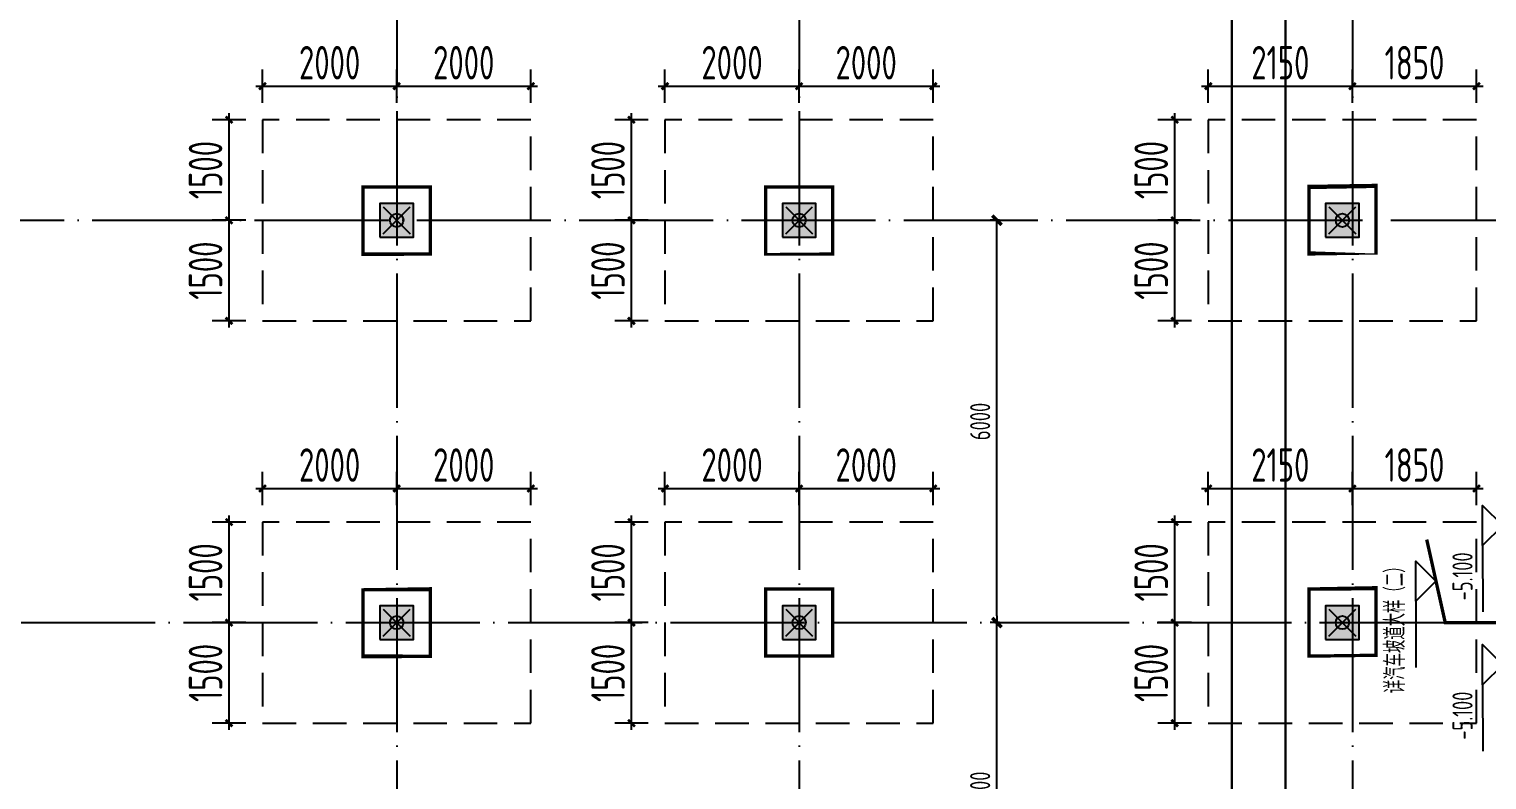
# Model space of a CAD drawing. Extents: x -57409 to 252654, y -8259 to 229119.
# Drawn here: x 129198 to 150931, y 184518 to 195714 of the extents above; entities that cross this region are included whole.
import ezdxf
from ezdxf.enums import TextEntityAlignment as Align

# ---------------------------------------------------------------- set-up
doc = ezdxf.new("R2010")
doc.units = 0
doc.header["$LTSCALE"] = 100
doc.header["$PDMODE"] = 35
doc.header["$PDSIZE"] = 200
doc.linetypes.add('DASHED', pattern=[0.75, 0.5, -0.25])
doc.linetypes.add('DOTE', pattern=[2.4200000000000004, 2, -0.2, 0.02, -0.2])
doc.layers.get('0').update_dxf_attribs({"linetype": 'CONTINUOUS'})
doc.layers.get('Defpoints').update_dxf_attribs({"linetype": 'CONTINUOUS'})
for name, color, linetype in [('codim', 7, 'CONTINUOUS'), ('COLU', 7, 'CONTINUOUS'), ('CT', 2, 'CONTINUOUS'), ('DIM', 3, 'CONTINUOUS'), ('dote', 253, 'DOTE'), ('g高差线', 210, 'CONTINUOUS'), ('h填实-柱墙', 254, 'CONTINUOUS'), ('z柱下板带', 140, 'CONTINUOUS')]:
    doc.layers.add(name, color=color, linetype=linetype)
doc.layers.add('重心计算', color=7, linetype='CONTINUOUS', plot=False)
doc.styles.add('Jgcad-DIM', font='tssdeng.shx', dxfattribs={"width": 0.7, "bigfont": 'tssdchn.shx'})
doc.styles.get("Standard").update_dxf_attribs({"font": 'tssdeng.shx', "width": 0.7, "bigfont": 'tssdchn.shx'})
doc.styles.add('TSSD_Dimension', font='tssdeng.shx', dxfattribs={"width": 0.7})
doc.dimstyles.new('TSSD_100_100$0', dxfattribs={"dimtxt": 300, "dimasz": 100, "dimexe": 100, "dimexo": 250, "dimgap": 100, "dimtad": 1, "dimdec": 0, "dimzin": 0, "dimdsep": 46, "dimtxsty": 'TSSD_Dimension', "dimblk": '_tsdbk', "dimblk1": '_tsdbk', "dimblk2": '_tsdbk', "dimsah": 1, "dimcen": 0, "dimdle": 100, "dimclrt": 7, "dimadec": 0, "dimazin": 0, "dimtfac": 1, "dimtdec": 0, "dimtix": 1, "dimtmove": 2, "dimatfit": 3, "dimldrblk": '_tsdbk', "dimfxl": 1, "dimtolj": 1, "dimtzin": 0, "dimarcsym": 0})

# ---------------------------------------------------------------- blocks, each defined once
blk = doc.blocks.new('_tsdbk')
blk.add_line((-1, 0), (0, 0))
at = {"const_width": 0.5}
blk.add_lwpolyline([(-0.7000000000000001, -0.7000000000000001), (0.7000000000000001, 0.7000000000000001)], dxfattribs=at)
blk = doc.blocks.new('*D425')
at = {"layer": 'Defpoints', "color": 0}
for p in [(143627.1348313265, 186862.7230420521), (143914.5069074472, 186862.7230420521), (143287.6075180144, 181862.723042052)]:
    blk.add_point(p, dxfattribs=at)
at = {"layer": 'DIM', "color": 0, "lineweight": -2}
for p, q in [((143664.5069074472, 186862.7230420521), (143527.1348313265, 186862.7230420521)), ((143627.1348313265, 181962.723042052), (143627.1348313265, 186762.7230420521)), ((143537.6075180144, 181862.723042052), (143727.1348313265, 181862.723042052))]:
    blk.add_line(p, q, dxfattribs=at)
at = {"layer": 'DIM', "color": 0, "lineweight": -2, "xscale": 100, "yscale": 100, "zscale": 100}
for p, rotation in [((143627.1348313265, 186862.7230420521), 90), ((143627.1348313265, 181862.723042052), 270)]:
    blk.add_blockref('_tsdbk', p, dxfattribs=dict(at, rotation=rotation))
at = {"layer": 'DIM', "color": 7, "insert": (143377.1348313265, 184362.7230420521), "char_height": 300, "attachment_point": 5, "rotation": 90, "style": 'TSSD_Dimension'}
blk.add_mtext('\\A1;5000', dxfattribs=at)
blk = doc.blocks.new('*D426')
at = {"layer": 'Defpoints', "color": 0}
for p in [(143627.1348313265, 192862.7230420479), (143914.5069074491, 192862.7230420479), (143914.5069074472, 186862.7230420521)]:
    blk.add_point(p, dxfattribs=at)
at = {"layer": 'DIM', "color": 0, "lineweight": -2}
for p, q in [((143664.5069074491, 192862.7230420479), (143527.1348313265, 192862.7230420479)), ((143627.1348313265, 186962.7230420521), (143627.1348313265, 192762.7230420479)), ((143664.5069074472, 186862.7230420521), (143527.1348313265, 186862.7230420521))]:
    blk.add_line(p, q, dxfattribs=at)
at = {"layer": 'DIM', "color": 0, "lineweight": -2, "xscale": 100, "yscale": 100, "zscale": 100}
for p, rotation in [((143627.1348313265, 192862.7230420479), 90), ((143627.1348313265, 186862.7230420521), 270)]:
    blk.add_blockref('_tsdbk', p, dxfattribs=dict(at, rotation=rotation))
at = {"layer": 'DIM', "color": 7, "insert": (143377.1348313265, 189862.72304205), "char_height": 300, "attachment_point": 5, "rotation": 90, "style": 'TSSD_Dimension'}
blk.add_mtext('\\A1;6000', dxfattribs=at)
blk = doc.blocks.new('_ArchTick')
at = {"color": 0, "linetype": 'ByBlock', "const_width": 0.4}
blk.add_lwpolyline([(-0.5, -0.5), (0.5, 0.5)], dxfattribs=at)
blk = doc.blocks.new('*D527')
at = {"layer": 'codim', "color": 0, "lineweight": -2}
blk.add_line((146277.6411610183, 185262.7230420509), (146277.6411610183, 186962.7230420507), dxfattribs=at)
at = {"layer": 'codim', "color": 7, "lineweight": -2}
for p, q in [((146527.6411610183, 186862.7230420507), (146027.6411610183, 186862.7230420507)), ((146527.6411610183, 185362.7230420509), (146027.6411610183, 185362.7230420509))]:
    blk.add_line(p, q, dxfattribs=at)
at = {"layer": 'Defpoints', "color": 0}
for p in [(146277.6411610183, 186862.7230420507), (146777.6411610183, 186862.7230420507), (146777.6411610183, 185362.7230420509)]:
    blk.add_point(p, dxfattribs=at)
at = {"layer": 'codim', "color": 0, "lineweight": -2, "xscale": 100, "yscale": 100, "zscale": 100}
for p, rotation in [((146277.6411610183, 186862.7230420507), 90), ((146277.6411610183, 185362.7230420509), 270)]:
    blk.add_blockref('_ArchTick', p, dxfattribs=dict(at, rotation=rotation))
at = {"layer": 'codim', "color": 1, "insert": (145927.6411610183, 186112.7230420508), "char_height": 500, "attachment_point": 5, "rotation": 90, "style": 'Jgcad-DIM'}
blk.add_mtext('\\A1;1500', dxfattribs=at)
blk = doc.blocks.new('*D528')
at = {"layer": 'codim', "color": 0, "lineweight": -2}
blk.add_line((146277.6411610183, 186762.7230420507), (146277.6411610183, 188462.723042051), dxfattribs=at)
at = {"layer": 'codim', "color": 7, "lineweight": -2}
for p, q in [((146527.6411610183, 188362.723042051), (146027.6411610183, 188362.723042051)), ((146527.6411610183, 186862.7230420507), (146027.6411610183, 186862.7230420507))]:
    blk.add_line(p, q, dxfattribs=at)
at = {"layer": 'Defpoints', "color": 0}
for p in [(146277.6411610183, 188362.723042051), (146777.6411610183, 188362.723042051), (146777.6411610183, 186862.7230420507)]:
    blk.add_point(p, dxfattribs=at)
at = {"layer": 'codim', "color": 0, "lineweight": -2, "xscale": 100, "yscale": 100, "zscale": 100}
for p, rotation in [((146277.6411610183, 188362.723042051), 90), ((146277.6411610183, 186862.7230420507), 270)]:
    blk.add_blockref('_ArchTick', p, dxfattribs=dict(at, rotation=rotation))
at = {"layer": 'codim', "color": 1, "insert": (145927.6411610183, 187612.7230420509), "char_height": 500, "attachment_point": 5, "rotation": 90, "style": 'Jgcad-DIM'}
blk.add_mtext('\\A1;1500', dxfattribs=at)
blk = doc.blocks.new('*D529')
at = {"layer": 'codim', "color": 7, "lineweight": -2}
for p, q in [((146777.6411610183, 188612.723042051), (146777.6411610183, 189112.723042051)), ((148927.6411610183, 188612.723042051), (148927.6411610183, 189112.723042051))]:
    blk.add_line(p, q, dxfattribs=at)
at = {"layer": 'codim', "color": 0, "lineweight": -2}
blk.add_line((146677.6411610183, 188862.723042051), (149027.6411610183, 188862.723042051), dxfattribs=at)
at = {"layer": 'Defpoints', "color": 0}
for p in [(148927.6411610183, 188862.723042051), (146777.6411610183, 188362.723042051), (148927.6411610183, 188362.723042051)]:
    blk.add_point(p, dxfattribs=at)
at = {"layer": 'codim', "color": 0, "lineweight": -2, "xscale": 100, "yscale": 100, "zscale": 100, "rotation": 180}
blk.add_blockref('_ArchTick', (146777.6411610183, 188862.723042051), dxfattribs=at)
at = {"layer": 'codim', "color": 0, "lineweight": -2, "xscale": 100, "yscale": 100, "zscale": 100}
blk.add_blockref('_ArchTick', (148927.6411610183, 188862.723042051), dxfattribs=at)
at = {"layer": 'codim', "color": 1, "insert": (147852.6411610183, 189212.723042051), "char_height": 500, "attachment_point": 5, "style": 'Jgcad-DIM'}
blk.add_mtext('\\A1;2150', dxfattribs=at)
blk = doc.blocks.new('*D530')
at = {"layer": 'codim', "color": 7, "lineweight": -2}
for p, q in [((148927.6411610183, 188612.723042051), (148927.6411610183, 189112.723042051)), ((150777.6411610183, 188612.7230420509), (150777.6411610183, 189112.723042051))]:
    blk.add_line(p, q, dxfattribs=at)
at = {"layer": 'codim', "color": 0, "lineweight": -2}
blk.add_line((148827.6411610183, 188862.723042051), (150877.6411610183, 188862.723042051), dxfattribs=at)
at = {"layer": 'Defpoints', "color": 0}
for p in [(150777.6411610183, 188862.723042051), (148927.6411610183, 188362.723042051), (150777.6411610183, 188362.7230420509)]:
    blk.add_point(p, dxfattribs=at)
at = {"layer": 'codim', "color": 0, "lineweight": -2, "xscale": 100, "yscale": 100, "zscale": 100, "rotation": 180}
blk.add_blockref('_ArchTick', (148927.6411610183, 188862.723042051), dxfattribs=at)
at = {"layer": 'codim', "color": 0, "lineweight": -2, "xscale": 100, "yscale": 100, "zscale": 100}
blk.add_blockref('_ArchTick', (150777.6411610183, 188862.723042051), dxfattribs=at)
at = {"layer": 'codim', "color": 1, "insert": (149852.6411610183, 189212.723042051), "char_height": 500, "attachment_point": 5, "style": 'Jgcad-DIM'}
blk.add_mtext('\\A1;1850', dxfattribs=at)
blk = doc.blocks.new('*D531')
at = {"layer": 'codim', "color": 0, "lineweight": -2}
blk.add_line((138177.6411610198, 185262.7230420531), (138177.6411610198, 186962.7230420529), dxfattribs=at)
at = {"layer": 'codim', "color": 7, "lineweight": -2}
for p, q in [((138427.6411610198, 186862.7230420529), (137927.6411610198, 186862.7230420529)), ((138427.6411610198, 185362.7230420531), (137927.6411610198, 185362.7230420531))]:
    blk.add_line(p, q, dxfattribs=at)
at = {"layer": 'Defpoints', "color": 0}
for p in [(138177.6411610198, 186862.7230420529), (138677.6411610198, 186862.7230420529), (138677.6411610198, 185362.7230420531)]:
    blk.add_point(p, dxfattribs=at)
at = {"layer": 'codim', "color": 0, "lineweight": -2, "xscale": 100, "yscale": 100, "zscale": 100}
for p, rotation in [((138177.6411610198, 186862.7230420529), 90), ((138177.6411610198, 185362.7230420531), 270)]:
    blk.add_blockref('_ArchTick', p, dxfattribs=dict(at, rotation=rotation))
at = {"layer": 'codim', "color": 1, "insert": (137827.6411610198, 186112.723042053), "char_height": 500, "attachment_point": 5, "rotation": 90, "style": 'Jgcad-DIM'}
blk.add_mtext('\\A1;1500', dxfattribs=at)
blk = doc.blocks.new('*D532')
at = {"layer": 'codim', "color": 0, "lineweight": -2}
blk.add_line((138177.6411610198, 186762.7230420529), (138177.6411610198, 188462.7230420531), dxfattribs=at)
at = {"layer": 'codim', "color": 7, "lineweight": -2}
for p, q in [((138427.6411610198, 188362.7230420531), (137927.6411610198, 188362.7230420531)), ((138427.6411610198, 186862.7230420529), (137927.6411610198, 186862.7230420529))]:
    blk.add_line(p, q, dxfattribs=at)
at = {"layer": 'Defpoints', "color": 0}
for p in [(138177.6411610198, 188362.7230420531), (138677.6411610198, 188362.7230420531), (138677.6411610198, 186862.7230420529)]:
    blk.add_point(p, dxfattribs=at)
at = {"layer": 'codim', "color": 0, "lineweight": -2, "xscale": 100, "yscale": 100, "zscale": 100}
for p, rotation in [((138177.6411610198, 188362.7230420531), 90), ((138177.6411610198, 186862.7230420529), 270)]:
    blk.add_blockref('_ArchTick', p, dxfattribs=dict(at, rotation=rotation))
at = {"layer": 'codim', "color": 1, "insert": (137827.6411610198, 187612.7230420531), "char_height": 500, "attachment_point": 5, "rotation": 90, "style": 'Jgcad-DIM'}
blk.add_mtext('\\A1;1500', dxfattribs=at)
blk = doc.blocks.new('*D533')
at = {"layer": 'codim', "color": 7, "lineweight": -2}
for p, q in [((138677.6411610198, 188612.7230420531), (138677.6411610198, 189112.7230420531)), ((140677.6411610197, 188612.7230420531), (140677.6411610197, 189112.7230420531))]:
    blk.add_line(p, q, dxfattribs=at)
at = {"layer": 'codim', "color": 0, "lineweight": -2}
blk.add_line((138577.6411610198, 188862.7230420531), (140777.6411610197, 188862.7230420531), dxfattribs=at)
at = {"layer": 'Defpoints', "color": 0}
for p in [(140677.6411610197, 188862.7230420531), (138677.6411610198, 188362.7230420531), (140677.6411610197, 188362.7230420531)]:
    blk.add_point(p, dxfattribs=at)
at = {"layer": 'codim', "color": 0, "lineweight": -2, "xscale": 100, "yscale": 100, "zscale": 100, "rotation": 180}
blk.add_blockref('_ArchTick', (138677.6411610198, 188862.7230420531), dxfattribs=at)
at = {"layer": 'codim', "color": 0, "lineweight": -2, "xscale": 100, "yscale": 100, "zscale": 100}
blk.add_blockref('_ArchTick', (140677.6411610197, 188862.7230420531), dxfattribs=at)
at = {"layer": 'codim', "color": 1, "insert": (139677.6411610197, 189212.7230420531), "char_height": 500, "attachment_point": 5, "style": 'Jgcad-DIM'}
blk.add_mtext('\\A1;2000', dxfattribs=at)
blk = doc.blocks.new('*D534')
at = {"layer": 'codim', "color": 7, "lineweight": -2}
for p, q in [((140677.6411610197, 188612.7230420531), (140677.6411610197, 189112.7230420531)), ((142677.6411610198, 188612.7230420532), (142677.6411610198, 189112.7230420531))]:
    blk.add_line(p, q, dxfattribs=at)
at = {"layer": 'codim', "color": 0, "lineweight": -2}
blk.add_line((140577.6411610197, 188862.7230420531), (142777.6411610198, 188862.7230420531), dxfattribs=at)
at = {"layer": 'Defpoints', "color": 0}
for p in [(142677.6411610198, 188862.7230420531), (140677.6411610197, 188362.7230420531), (142677.6411610198, 188362.7230420532)]:
    blk.add_point(p, dxfattribs=at)
at = {"layer": 'codim', "color": 0, "lineweight": -2, "xscale": 100, "yscale": 100, "zscale": 100, "rotation": 180}
blk.add_blockref('_ArchTick', (140677.6411610197, 188862.7230420531), dxfattribs=at)
at = {"layer": 'codim', "color": 0, "lineweight": -2, "xscale": 100, "yscale": 100, "zscale": 100}
blk.add_blockref('_ArchTick', (142677.6411610198, 188862.7230420531), dxfattribs=at)
at = {"layer": 'codim', "color": 1, "insert": (141677.6411610197, 189212.7230420531), "char_height": 500, "attachment_point": 5, "style": 'Jgcad-DIM'}
blk.add_mtext('\\A1;2000', dxfattribs=at)
blk = doc.blocks.new('*D566')
at = {"layer": 'codim', "color": 0, "lineweight": -2}
blk.add_line((132177.6411610173, 185262.7230420547), (132177.6411610173, 186962.7230420545), dxfattribs=at)
at = {"layer": 'codim', "color": 7, "lineweight": -2}
for p, q in [((132427.6411610173, 186862.7230420545), (131927.6411610173, 186862.7230420545)), ((132427.6411610173, 185362.7230420547), (131927.6411610173, 185362.7230420547))]:
    blk.add_line(p, q, dxfattribs=at)
at = {"layer": 'Defpoints', "color": 0}
for p in [(132177.6411610173, 186862.7230420545), (132677.6411610173, 186862.7230420545), (132677.6411610173, 185362.7230420547)]:
    blk.add_point(p, dxfattribs=at)
at = {"layer": 'codim', "color": 0, "lineweight": -2, "xscale": 100, "yscale": 100, "zscale": 100}
for p, rotation in [((132177.6411610173, 186862.7230420545), 90), ((132177.6411610173, 185362.7230420547), 270)]:
    blk.add_blockref('_ArchTick', p, dxfattribs=dict(at, rotation=rotation))
at = {"layer": 'codim', "color": 1, "insert": (131827.6411610173, 186112.7230420546), "char_height": 500, "attachment_point": 5, "rotation": 90, "style": 'Jgcad-DIM'}
blk.add_mtext('\\A1;1500', dxfattribs=at)
blk = doc.blocks.new('*D567')
at = {"layer": 'codim', "color": 0, "lineweight": -2}
blk.add_line((132177.6411610173, 186762.7230420545), (132177.6411610173, 188462.7230420546), dxfattribs=at)
at = {"layer": 'codim', "color": 7, "lineweight": -2}
for p, q in [((132427.6411610172, 188362.7230420546), (131927.6411610173, 188362.7230420546)), ((132427.6411610173, 186862.7230420545), (131927.6411610173, 186862.7230420545))]:
    blk.add_line(p, q, dxfattribs=at)
at = {"layer": 'Defpoints', "color": 0}
for p in [(132177.6411610173, 188362.7230420546), (132677.6411610172, 188362.7230420546), (132677.6411610173, 186862.7230420545)]:
    blk.add_point(p, dxfattribs=at)
at = {"layer": 'codim', "color": 0, "lineweight": -2, "xscale": 100, "yscale": 100, "zscale": 100}
for p, rotation in [((132177.6411610173, 188362.7230420546), 90), ((132177.6411610173, 186862.7230420545), 270)]:
    blk.add_blockref('_ArchTick', p, dxfattribs=dict(at, rotation=rotation))
at = {"layer": 'codim', "color": 1, "insert": (131827.6411610173, 187612.7230420546), "char_height": 500, "attachment_point": 5, "rotation": 90, "style": 'Jgcad-DIM'}
blk.add_mtext('\\A1;1500', dxfattribs=at)
blk = doc.blocks.new('*D568')
at = {"layer": 'codim', "color": 7, "lineweight": -2}
for p, q in [((132677.6411610172, 188612.7230420546), (132677.6411610172, 189112.7230420546)), ((134677.6411610173, 188612.7230420546), (134677.6411610173, 189112.7230420546))]:
    blk.add_line(p, q, dxfattribs=at)
at = {"layer": 'codim', "color": 0, "lineweight": -2}
blk.add_line((132577.6411610172, 188862.7230420546), (134777.6411610173, 188862.7230420546), dxfattribs=at)
at = {"layer": 'Defpoints', "color": 0}
for p in [(134677.6411610173, 188862.7230420546), (132677.6411610172, 188362.7230420546), (134677.6411610173, 188362.7230420546)]:
    blk.add_point(p, dxfattribs=at)
at = {"layer": 'codim', "color": 0, "lineweight": -2, "xscale": 100, "yscale": 100, "zscale": 100, "rotation": 180}
blk.add_blockref('_ArchTick', (132677.6411610172, 188862.7230420546), dxfattribs=at)
at = {"layer": 'codim', "color": 0, "lineweight": -2, "xscale": 100, "yscale": 100, "zscale": 100}
blk.add_blockref('_ArchTick', (134677.6411610173, 188862.7230420546), dxfattribs=at)
at = {"layer": 'codim', "color": 1, "insert": (133677.6411610173, 189212.7230420546), "char_height": 500, "attachment_point": 5, "style": 'Jgcad-DIM'}
blk.add_mtext('\\A1;2000', dxfattribs=at)
blk = doc.blocks.new('*D569')
at = {"layer": 'codim', "color": 7, "lineweight": -2}
for p, q in [((134677.6411610173, 188612.7230420546), (134677.6411610173, 189112.7230420546)), ((136677.6411610172, 188612.7230420545), (136677.6411610172, 189112.7230420546))]:
    blk.add_line(p, q, dxfattribs=at)
at = {"layer": 'codim', "color": 0, "lineweight": -2}
blk.add_line((134577.6411610173, 188862.7230420546), (136777.6411610172, 188862.7230420546), dxfattribs=at)
at = {"layer": 'Defpoints', "color": 0}
for p in [(136677.6411610172, 188862.7230420546), (134677.6411610173, 188362.7230420546), (136677.6411610172, 188362.7230420545)]:
    blk.add_point(p, dxfattribs=at)
at = {"layer": 'codim', "color": 0, "lineweight": -2, "xscale": 100, "yscale": 100, "zscale": 100, "rotation": 180}
blk.add_blockref('_ArchTick', (134677.6411610173, 188862.7230420546), dxfattribs=at)
at = {"layer": 'codim', "color": 0, "lineweight": -2, "xscale": 100, "yscale": 100, "zscale": 100}
blk.add_blockref('_ArchTick', (136677.6411610172, 188862.7230420546), dxfattribs=at)
at = {"layer": 'codim', "color": 1, "insert": (135677.6411610173, 189212.7230420546), "char_height": 500, "attachment_point": 5, "style": 'Jgcad-DIM'}
blk.add_mtext('\\A1;2000', dxfattribs=at)
blk = doc.blocks.new('*D623')
at = {"layer": 'codim', "color": 7, "lineweight": -2}
for p, q in [((146527.6411610184, 192862.7230420463), (146027.6411610185, 192862.7230420463)), ((146527.6411610185, 191362.7230420465), (146027.6411610185, 191362.7230420465))]:
    blk.add_line(p, q, dxfattribs=at)
at = {"layer": 'codim', "color": 0, "lineweight": -2}
blk.add_line((146277.6411610185, 191262.7230420465), (146277.6411610185, 192962.7230420463), dxfattribs=at)
at = {"layer": 'Defpoints', "color": 0}
for p in [(146277.6411610185, 192862.7230420463), (146777.6411610184, 192862.7230420463), (146777.6411610185, 191362.7230420465)]:
    blk.add_point(p, dxfattribs=at)
at = {"layer": 'codim', "color": 0, "lineweight": -2, "xscale": 100, "yscale": 100, "zscale": 100}
for p, rotation in [((146277.6411610185, 192862.7230420463), 90), ((146277.6411610185, 191362.7230420465), 270)]:
    blk.add_blockref('_ArchTick', p, dxfattribs=dict(at, rotation=rotation))
at = {"layer": 'codim', "color": 1, "insert": (145927.6411610184, 192112.7230420464), "char_height": 500, "attachment_point": 5, "rotation": 90, "style": 'Jgcad-DIM'}
blk.add_mtext('\\A1;1500', dxfattribs=at)
blk = doc.blocks.new('*D624')
at = {"layer": 'codim', "color": 7, "lineweight": -2}
for p, q in [((146527.6411610184, 194362.7230420464), (146027.6411610185, 194362.7230420464)), ((146527.6411610184, 192862.7230420463), (146027.6411610185, 192862.7230420463))]:
    blk.add_line(p, q, dxfattribs=at)
at = {"layer": 'codim', "color": 0, "lineweight": -2}
blk.add_line((146277.6411610185, 192762.7230420463), (146277.6411610185, 194462.7230420464), dxfattribs=at)
at = {"layer": 'Defpoints', "color": 0}
for p in [(146277.6411610185, 194362.7230420464), (146777.6411610184, 194362.7230420464), (146777.6411610184, 192862.7230420463)]:
    blk.add_point(p, dxfattribs=at)
at = {"layer": 'codim', "color": 0, "lineweight": -2, "xscale": 100, "yscale": 100, "zscale": 100}
for p, rotation in [((146277.6411610185, 194362.7230420464), 90), ((146277.6411610185, 192862.7230420463), 270)]:
    blk.add_blockref('_ArchTick', p, dxfattribs=dict(at, rotation=rotation))
at = {"layer": 'codim', "color": 1, "insert": (145927.6411610184, 193612.7230420464), "char_height": 500, "attachment_point": 5, "rotation": 90, "style": 'Jgcad-DIM'}
blk.add_mtext('\\A1;1500', dxfattribs=at)
blk = doc.blocks.new('*D625')
at = {"layer": 'codim', "color": 7, "lineweight": -2}
for p, q in [((146777.6411610184, 194612.7230420464), (146777.6411610184, 195112.7230420464)), ((148927.6411610183, 194612.7230420464), (148927.6411610183, 195112.7230420464))]:
    blk.add_line(p, q, dxfattribs=at)
at = {"layer": 'codim', "color": 0, "lineweight": -2}
blk.add_line((146677.6411610184, 194862.7230420464), (149027.6411610183, 194862.7230420464), dxfattribs=at)
at = {"layer": 'Defpoints', "color": 0}
for p in [(148927.6411610183, 194862.7230420464), (146777.6411610184, 194362.7230420464), (148927.6411610183, 194362.7230420464)]:
    blk.add_point(p, dxfattribs=at)
at = {"layer": 'codim', "color": 0, "lineweight": -2, "xscale": 100, "yscale": 100, "zscale": 100, "rotation": 180}
blk.add_blockref('_ArchTick', (146777.6411610184, 194862.7230420464), dxfattribs=at)
at = {"layer": 'codim', "color": 0, "lineweight": -2, "xscale": 100, "yscale": 100, "zscale": 100}
blk.add_blockref('_ArchTick', (148927.6411610183, 194862.7230420464), dxfattribs=at)
at = {"layer": 'codim', "color": 1, "insert": (147852.6411610184, 195212.7230420464), "char_height": 500, "attachment_point": 5, "style": 'Jgcad-DIM'}
blk.add_mtext('\\A1;2150', dxfattribs=at)
blk = doc.blocks.new('*D626')
at = {"layer": 'codim', "color": 7, "lineweight": -2}
for p, q in [((148927.6411610183, 194612.7230420464), (148927.6411610183, 195112.7230420464)), ((150777.6411610184, 194612.7230420464), (150777.6411610184, 195112.7230420464))]:
    blk.add_line(p, q, dxfattribs=at)
at = {"layer": 'codim', "color": 0, "lineweight": -2}
blk.add_line((148827.6411610183, 194862.7230420464), (150877.6411610184, 194862.7230420464), dxfattribs=at)
at = {"layer": 'Defpoints', "color": 0}
for p in [(150777.6411610184, 194862.7230420464), (148927.6411610183, 194362.7230420464), (150777.6411610184, 194362.7230420464)]:
    blk.add_point(p, dxfattribs=at)
at = {"layer": 'codim', "color": 0, "lineweight": -2, "xscale": 100, "yscale": 100, "zscale": 100, "rotation": 180}
blk.add_blockref('_ArchTick', (148927.6411610183, 194862.7230420464), dxfattribs=at)
at = {"layer": 'codim', "color": 0, "lineweight": -2, "xscale": 100, "yscale": 100, "zscale": 100}
blk.add_blockref('_ArchTick', (150777.6411610184, 194862.7230420464), dxfattribs=at)
at = {"layer": 'codim', "color": 1, "insert": (149852.6411610184, 195212.7230420464), "char_height": 500, "attachment_point": 5, "style": 'Jgcad-DIM'}
blk.add_mtext('\\A1;1850', dxfattribs=at)
blk = doc.blocks.new('*D493')
at = {"layer": 'codim', "color": 7, "lineweight": -2}
for p, q in [((138427.6411610201, 192862.7230420489), (137927.64116102, 192862.7230420489)), ((138427.64116102, 191362.7230420491), (137927.64116102, 191362.7230420491))]:
    blk.add_line(p, q, dxfattribs=at)
at = {"layer": 'codim', "color": 0, "lineweight": -2}
blk.add_line((138177.64116102, 191262.7230420491), (138177.64116102, 192962.7230420489), dxfattribs=at)
at = {"layer": 'Defpoints', "color": 0}
for p in [(138177.64116102, 192862.7230420489), (138677.6411610201, 192862.7230420489), (138677.64116102, 191362.7230420491)]:
    blk.add_point(p, dxfattribs=at)
at = {"layer": 'codim', "color": 0, "lineweight": -2, "xscale": 100, "yscale": 100, "zscale": 100}
for p, rotation in [((138177.64116102, 192862.7230420489), 90), ((138177.64116102, 191362.7230420491), 270)]:
    blk.add_blockref('_ArchTick', p, dxfattribs=dict(at, rotation=rotation))
at = {"layer": 'codim', "color": 1, "insert": (137827.64116102, 192112.723042049), "char_height": 500, "attachment_point": 5, "rotation": 90, "style": 'Jgcad-DIM'}
blk.add_mtext('\\A1;1500', dxfattribs=at)
blk = doc.blocks.new('*D494')
at = {"layer": 'codim', "color": 7, "lineweight": -2}
for p, q in [((138427.6411610201, 194362.7230420491), (137927.64116102, 194362.7230420491)), ((138427.6411610201, 192862.7230420489), (137927.64116102, 192862.7230420489))]:
    blk.add_line(p, q, dxfattribs=at)
at = {"layer": 'codim', "color": 0, "lineweight": -2}
blk.add_line((138177.64116102, 192762.7230420489), (138177.64116102, 194462.7230420491), dxfattribs=at)
at = {"layer": 'Defpoints', "color": 0}
for p in [(138177.64116102, 194362.7230420491), (138677.6411610201, 194362.7230420491), (138677.6411610201, 192862.7230420489)]:
    blk.add_point(p, dxfattribs=at)
at = {"layer": 'codim', "color": 0, "lineweight": -2, "xscale": 100, "yscale": 100, "zscale": 100}
for p, rotation in [((138177.64116102, 194362.7230420491), 90), ((138177.64116102, 192862.7230420489), 270)]:
    blk.add_blockref('_ArchTick', p, dxfattribs=dict(at, rotation=rotation))
at = {"layer": 'codim', "color": 1, "insert": (137827.64116102, 193612.723042049), "char_height": 500, "attachment_point": 5, "rotation": 90, "style": 'Jgcad-DIM'}
blk.add_mtext('\\A1;1500', dxfattribs=at)
blk = doc.blocks.new('*D495')
at = {"layer": 'codim', "color": 7, "lineweight": -2}
for p, q in [((138677.6411610201, 194612.7230420491), (138677.6411610201, 195112.7230420491)), ((140677.64116102, 194612.7230420491), (140677.64116102, 195112.7230420491))]:
    blk.add_line(p, q, dxfattribs=at)
at = {"layer": 'codim', "color": 0, "lineweight": -2}
blk.add_line((138577.6411610201, 194862.7230420491), (140777.64116102, 194862.7230420491), dxfattribs=at)
at = {"layer": 'Defpoints', "color": 0}
for p in [(140677.64116102, 194862.7230420491), (138677.6411610201, 194362.7230420491), (140677.64116102, 194362.7230420491)]:
    blk.add_point(p, dxfattribs=at)
at = {"layer": 'codim', "color": 0, "lineweight": -2, "xscale": 100, "yscale": 100, "zscale": 100, "rotation": 180}
blk.add_blockref('_ArchTick', (138677.6411610201, 194862.7230420491), dxfattribs=at)
at = {"layer": 'codim', "color": 0, "lineweight": -2, "xscale": 100, "yscale": 100, "zscale": 100}
blk.add_blockref('_ArchTick', (140677.64116102, 194862.7230420491), dxfattribs=at)
at = {"layer": 'codim', "color": 1, "insert": (139677.64116102, 195212.7230420491), "char_height": 500, "attachment_point": 5, "style": 'Jgcad-DIM'}
blk.add_mtext('\\A1;2000', dxfattribs=at)
blk = doc.blocks.new('*D496')
at = {"layer": 'codim', "color": 7, "lineweight": -2}
for p, q in [((140677.64116102, 194612.7230420491), (140677.64116102, 195112.7230420491)), ((142677.6411610201, 194612.723042049), (142677.6411610201, 195112.7230420491))]:
    blk.add_line(p, q, dxfattribs=at)
at = {"layer": 'codim', "color": 0, "lineweight": -2}
blk.add_line((140577.64116102, 194862.7230420491), (142777.6411610201, 194862.7230420491), dxfattribs=at)
at = {"layer": 'Defpoints', "color": 0}
for p in [(142677.6411610201, 194862.7230420491), (140677.64116102, 194362.7230420491), (142677.6411610201, 194362.723042049)]:
    blk.add_point(p, dxfattribs=at)
at = {"layer": 'codim', "color": 0, "lineweight": -2, "xscale": 100, "yscale": 100, "zscale": 100, "rotation": 180}
blk.add_blockref('_ArchTick', (140677.64116102, 194862.7230420491), dxfattribs=at)
at = {"layer": 'codim', "color": 0, "lineweight": -2, "xscale": 100, "yscale": 100, "zscale": 100}
blk.add_blockref('_ArchTick', (142677.6411610201, 194862.7230420491), dxfattribs=at)
at = {"layer": 'codim', "color": 1, "insert": (141677.6411610201, 195212.7230420491), "char_height": 500, "attachment_point": 5, "style": 'Jgcad-DIM'}
blk.add_mtext('\\A1;2000', dxfattribs=at)
blk = doc.blocks.new('*D497')
at = {"layer": 'codim', "color": 7, "lineweight": -2}
for p, q in [((132427.6411610171, 192862.7230420508), (131927.6411610171, 192862.7230420508)), ((132427.6411610171, 191362.7230420509), (131927.6411610171, 191362.7230420509))]:
    blk.add_line(p, q, dxfattribs=at)
at = {"layer": 'codim', "color": 0, "lineweight": -2}
blk.add_line((132177.6411610171, 191262.7230420509), (132177.6411610171, 192962.7230420508), dxfattribs=at)
at = {"layer": 'Defpoints', "color": 0}
for p in [(132177.6411610171, 192862.7230420508), (132677.6411610171, 192862.7230420508), (132677.6411610171, 191362.7230420509)]:
    blk.add_point(p, dxfattribs=at)
at = {"layer": 'codim', "color": 0, "lineweight": -2, "xscale": 100, "yscale": 100, "zscale": 100}
for p, rotation in [((132177.6411610171, 192862.7230420508), 90), ((132177.6411610171, 191362.7230420509), 270)]:
    blk.add_blockref('_ArchTick', p, dxfattribs=dict(at, rotation=rotation))
at = {"layer": 'codim', "color": 1, "insert": (131827.641161017, 192112.7230420509), "char_height": 500, "attachment_point": 5, "rotation": 90, "style": 'Jgcad-DIM'}
blk.add_mtext('\\A1;1500', dxfattribs=at)
blk = doc.blocks.new('*D498')
at = {"layer": 'codim', "color": 7, "lineweight": -2}
for p, q in [((132427.6411610171, 194362.7230420507), (131927.6411610171, 194362.7230420507)), ((132427.6411610171, 192862.7230420508), (131927.6411610171, 192862.7230420508))]:
    blk.add_line(p, q, dxfattribs=at)
at = {"layer": 'codim', "color": 0, "lineweight": -2}
blk.add_line((132177.6411610171, 192762.7230420508), (132177.6411610171, 194462.7230420507), dxfattribs=at)
at = {"layer": 'Defpoints', "color": 0}
for p in [(132177.6411610171, 194362.7230420507), (132677.6411610171, 194362.7230420507), (132677.6411610171, 192862.7230420508)]:
    blk.add_point(p, dxfattribs=at)
at = {"layer": 'codim', "color": 0, "lineweight": -2, "xscale": 100, "yscale": 100, "zscale": 100}
for p, rotation in [((132177.6411610171, 194362.7230420507), 90), ((132177.6411610171, 192862.7230420508), 270)]:
    blk.add_blockref('_ArchTick', p, dxfattribs=dict(at, rotation=rotation))
at = {"layer": 'codim', "color": 1, "insert": (131827.641161017, 193612.7230420508), "char_height": 500, "attachment_point": 5, "rotation": 90, "style": 'Jgcad-DIM'}
blk.add_mtext('\\A1;1500', dxfattribs=at)
blk = doc.blocks.new('*D499')
at = {"layer": 'codim', "color": 7, "lineweight": -2}
for p, q in [((132677.6411610171, 194612.7230420507), (132677.6411610171, 195112.7230420507)), ((134677.6411610172, 194612.7230420507), (134677.6411610172, 195112.7230420507))]:
    blk.add_line(p, q, dxfattribs=at)
at = {"layer": 'codim', "color": 0, "lineweight": -2}
blk.add_line((132577.6411610171, 194862.7230420507), (134777.6411610172, 194862.7230420507), dxfattribs=at)
at = {"layer": 'Defpoints', "color": 0}
for p in [(134677.6411610172, 194862.7230420507), (132677.6411610171, 194362.7230420507), (134677.6411610172, 194362.7230420507)]:
    blk.add_point(p, dxfattribs=at)
at = {"layer": 'codim', "color": 0, "lineweight": -2, "xscale": 100, "yscale": 100, "zscale": 100, "rotation": 180}
blk.add_blockref('_ArchTick', (132677.6411610171, 194862.7230420507), dxfattribs=at)
at = {"layer": 'codim', "color": 0, "lineweight": -2, "xscale": 100, "yscale": 100, "zscale": 100}
blk.add_blockref('_ArchTick', (134677.6411610172, 194862.7230420507), dxfattribs=at)
at = {"layer": 'codim', "color": 1, "insert": (133677.6411610171, 195212.7230420507), "char_height": 500, "attachment_point": 5, "style": 'Jgcad-DIM'}
blk.add_mtext('\\A1;2000', dxfattribs=at)
blk = doc.blocks.new('*D500')
at = {"layer": 'codim', "color": 7, "lineweight": -2}
for p, q in [((134677.6411610172, 194612.7230420507), (134677.6411610172, 195112.7230420507)), ((136677.6411610172, 194612.7230420508), (136677.6411610172, 195112.7230420507))]:
    blk.add_line(p, q, dxfattribs=at)
at = {"layer": 'codim', "color": 0, "lineweight": -2}
blk.add_line((134577.6411610172, 194862.7230420507), (136777.6411610172, 194862.7230420507), dxfattribs=at)
at = {"layer": 'Defpoints', "color": 0}
for p in [(136677.6411610172, 194862.7230420507), (134677.6411610172, 194362.7230420507), (136677.6411610172, 194362.7230420508)]:
    blk.add_point(p, dxfattribs=at)
at = {"layer": 'codim', "color": 0, "lineweight": -2, "xscale": 100, "yscale": 100, "zscale": 100, "rotation": 180}
blk.add_blockref('_ArchTick', (134677.6411610172, 194862.7230420507), dxfattribs=at)
at = {"layer": 'codim', "color": 0, "lineweight": -2, "xscale": 100, "yscale": 100, "zscale": 100}
blk.add_blockref('_ArchTick', (136677.6411610172, 194862.7230420507), dxfattribs=at)
at = {"layer": 'codim', "color": 1, "insert": (135677.6411610172, 195212.7230420507), "char_height": 500, "attachment_point": 5, "style": 'Jgcad-DIM'}
blk.add_mtext('\\A1;2000', dxfattribs=at)
blk = doc.blocks.new('后浇带现场')
at = {"color": 6, "lineweight": 30}
for points in [[(714656.4830361799, 762040), (714656.4830361799, 738930.0739679557), (710056.4815537819, 738930.0739679566), (710056.4815537803, 730049.1769939091), (775506.7404498546, 730049.1649184508), (775506.7404498546, 772730)], [(715456.4830361799, 762040), (715456.4830361799, 738130.0739679555), (710856.4815537818, 738130.0739679565), (710856.4815537804, 730849.1768463105), (774706.7404498546, 730849.1650660494), (774706.7404498546, 772730)]]:
    blk.add_lwpolyline(points, dxfattribs=at)

msp = doc.modelspace()

# ---------------------------------------------------------------- hatches: boundary and pattern name
at = {"layer": 'h填实-柱墙'}
for points in [[(134427.6411610181, 192612.7230420687), (134927.6411610184, 192612.7230420677), (134927.6411610188, 193112.7230420675), (134427.6411610187, 193112.7230420676)], [(140427.6411610204, 192612.7230420641), (140927.6411610216, 192612.7230420655), (140927.6411610212, 193112.7230420648), (140427.6411610222, 193112.7230420654)], [(148527.6411610167, 192612.723042073), (149027.641161019, 192612.7230420735), (149027.6411610198, 193112.723042074), (148527.6411610183, 193112.7230420741)], [(134427.6411610175, 186612.7230420676), (134927.6411610187, 186612.7230420684), (134927.6411610185, 187112.7230420677), (134427.6411610187, 187112.7230420659)], [(140427.6411610203, 186612.7230420646), (140927.6411610216, 186612.7230420644), (140927.6411610205, 187112.7230420648), (140427.6411610206, 187112.7230420659)], [(148527.6411610194, 186612.7230420639), (149027.6411610206, 186612.7230420648), (149027.6411610199, 187112.723042063), (148527.6411610202, 187112.7230420629)]]:
    msp.add_hatch(color=256, dxfattribs=at).paths.add_polyline_path(points)

# ---------------------------------------------------------------- linework, layer by layer
at = {"layer": 'COLU'}
for points in [[(134427.6411610181, 192612.7230420687), (134927.6411610184, 192612.7230420677), (134927.6411610188, 193112.7230420675), (134427.6411610187, 193112.7230420676)], [(140427.6411610204, 192612.7230420641), (140927.6411610216, 192612.7230420655), (140927.6411610212, 193112.7230420648), (140427.6411610222, 193112.7230420654)], [(148527.6411610167, 192612.723042073), (149027.641161019, 192612.7230420735), (149027.6411610198, 193112.723042074), (148527.6411610183, 193112.7230420741)], [(134427.6411610175, 186612.7230420676), (134927.6411610187, 186612.7230420684), (134927.6411610185, 187112.7230420677), (134427.6411610187, 187112.7230420659)], [(140427.6411610203, 186612.7230420646), (140927.6411610216, 186612.7230420644), (140927.6411610205, 187112.7230420648), (140427.6411610206, 187112.7230420659)], [(148527.6411610194, 186612.7230420639), (149027.6411610206, 186612.7230420648), (149027.6411610199, 187112.723042063), (148527.6411610202, 187112.7230420629)]]:
    msp.add_lwpolyline(points, close=True, dxfattribs=at)
at = {"layer": 'CT'}
for points, const_width in [([(134177.6411610174, 192362.7230420692), (135177.6411610174, 192362.7230420671), (135177.6411610197, 193362.7230420666), (134177.6411610196, 193362.7230420687)], 49.99999999999999), ([(140177.6411610229, 192362.7230420632), (141177.641161023, 192362.7230420666), (141177.6411610191, 193362.7230420669), (140177.6411610196, 193362.7230420633)], 49.99999999999998), ([(148277.6411610191, 192362.7230420728), (149277.6411610192, 192362.7230420742), (149277.6411610181, 193362.7230420743), (148277.6411610176, 193362.7230420729)], 49.99999999999998), ([(134177.6411610194, 186362.7230420664), (135177.6411610195, 186362.7230420683), (135177.6411610174, 187362.7230420679), (134177.6411610175, 187362.7230420665)], 49.99999999999998), ([(140177.6411610202, 186362.7230420656), (141177.6411610202, 186362.7230420646), (141177.641161021, 187362.7230420644), (140177.641161021, 187362.7230420651)], 49.99999999999998), ([(148277.6411610203, 186362.7230420626), (149277.6411610206, 186362.7230420642), (149277.6411610195, 187362.7230420643), (148277.6411610195, 187362.7230420632)], 49.99999999999998)]:
    msp.add_lwpolyline(points, close=True, dxfattribs=dict(at, const_width=const_width))
at = {"layer": 'dote', "ltscale": 10}
for p, q in [((134677.6411610168, 218687.8779629263), (134677.6411610188, 79862.72304205815)), ((140677.6411610216, 218687.8779629263), (140677.6411610187, 169862.7230420717)), ((148927.641161018, 218687.877962926), (148927.6411610184, 176862.7230420498)), ((50277.64116102032, 192862.7230420771), (219938.2151759664, 192862.7230420242)), ((44377.61312369863, 186862.7230420784), (219938.2151759665, 186862.723042032))]:
    msp.add_line(p, q, dxfattribs=at)
at = {"layer": 'g高差线'}
for points in [[(150868.4793083512, 188010.5648005541), (150867.6954430858, 188610.5642885157), (151168.0871196995, 188310.9564771676), (150868.4793083512, 188010.5648005541), (150869.7706761285, 187022.1041056404)], [(149873.6069093228, 187181.4813240173), (149872.8230440574, 187781.480811979), (150173.2147206711, 187481.8730006308), (149873.6069093228, 187181.4813240173), (149874.8982771001, 186193.0206291036)], [(150868.4793083512, 185933.9096058194), (150867.6954430858, 186533.9090937811), (151168.0871196995, 186234.3012824329), (150868.4793083512, 185933.9096058194), (150869.7706761285, 184945.4489109057)]]:
    msp.add_lwpolyline(points, dxfattribs=at)
at = {"layer": 'g高差线', "const_width": 50}
msp.add_lwpolyline([(151168.0871196995, 186862.7230420501), (150310.8958908683, 186862.7230420501), (150035.5335504739, 188101.0229592114)], dxfattribs=at)
at = {"layer": 'z柱下板带', "linetype": 'DASHED', "ltscale": 10}
for points in [[(132677.6411610186, 191362.7230420678), (136677.6411610186, 191362.7230420678), (136677.6411610186, 194362.7230420678), (132677.6411610186, 194362.7230420678)], [(138677.6411610212, 191362.7230420648), (142677.6411610212, 191362.7230420648), (142677.6411610212, 194362.7230420648), (138677.6411610212, 194362.7230420648)], [(146777.6411610184, 191362.7230420736), (150777.6411610184, 191362.7230420736), (150777.6411610184, 194362.7230420736), (146777.6411610184, 194362.7230420736)], [(132677.6411610184, 185362.7230420673), (136677.6411610184, 185362.7230420673), (136677.6411610184, 188362.7230420673), (132677.6411610184, 188362.7230420673)], [(138677.6411610207, 185362.7230420648), (142677.6411610207, 185362.7230420648), (142677.6411610207, 188362.7230420648), (138677.6411610207, 188362.7230420648)], [(146777.64116102, 185362.7230420635), (150777.64116102, 185362.7230420635), (150777.64116102, 188362.7230420635), (146777.64116102, 188362.7230420635)]]:
    msp.add_lwpolyline(points, close=True, dxfattribs=at)
at = {"layer": '重心计算', "color": 5}
for p in [(134677.6411610186, 192862.7230420678), (134677.6411610186, 192862.7230420678), (134677.6411610186, 192862.7230420678), (140677.6411610212, 192862.7230420648), (140677.6411610212, 192862.7230420648), (140677.6411610212, 192862.7230420648), (148777.6411610184, 192862.7230420736), (148777.6411610184, 192862.7230420736), (148777.6411610184, 192862.7230420736), (134677.6411610184, 186862.7230420673), (134677.6411610184, 186862.7230420673), (134677.6411610184, 186862.7230420673), (140677.6411610207, 186862.7230420648), (140677.6411610207, 186862.7230420648), (140677.6411610207, 186862.7230420648), (148777.64116102, 186862.7230420635), (148777.64116102, 186862.7230420635), (148777.64116102, 186862.7230420635)]:
    msp.add_point(p, dxfattribs=at)

# ---------------------------------------------------------------- block references
at = {"color": 3, "lineweight": 30}
msp.add_blockref('后浇带现场', (-627579.0991567412, -547267.3510589206), dxfattribs=at)

# ---------------------------------------------------------------- texts
at = {"layer": 'g高差线', "width": 0.7}
for s, p in [('-5.100', (150808.6100038407, 187910.4864993654)), ('详汽车坡道大样（二）', (149799.9828624144, 187805.5131711737)), ('-5.100', (150808.6100038407, 185833.8313046307))]:
    msp.add_text(s, height=300, rotation=90.07485363521764, dxfattribs=at).set_placement(p, align=Align.BOTTOM_RIGHT)

# ---------------------------------------------------------------- dimensions: what is measured, and where the dimension line sits
at = {"layer": 'codim'}
for base, p1, p2, picture, middle in [((134677.6411610172, 194862.7230420507), (132677.6411610171, 194362.7230420507), (134677.6411610172, 194362.7230420507), '*D499', (133677.6411610171, 195212.7230420507)), ((136677.6411610172, 194862.7230420507), (134677.6411610172, 194362.7230420507), (136677.6411610172, 194362.7230420508), '*D500', (135677.6411610172, 195212.7230420507)), ((140677.64116102, 194862.7230420491), (138677.6411610201, 194362.7230420491), (140677.64116102, 194362.7230420491), '*D495', (139677.64116102, 195212.7230420491)), ((142677.6411610201, 194862.7230420491), (140677.64116102, 194362.7230420491), (142677.6411610201, 194362.723042049), '*D496', (141677.6411610201, 195212.7230420491)), ((140677.6411610197, 188862.7230420531), (138677.6411610198, 188362.7230420531), (140677.6411610197, 188362.7230420531), '*D533', (139677.6411610197, 189212.7230420531)), ((142677.6411610198, 188862.7230420531), (140677.6411610197, 188362.7230420531), (142677.6411610198, 188362.7230420532), '*D534', (141677.6411610197, 189212.7230420531)), ((148927.6411610183, 188862.723042051), (146777.6411610183, 188362.723042051), (148927.6411610183, 188362.723042051), '*D529', (147852.6411610183, 189212.723042051)), ((150777.6411610183, 188862.723042051), (148927.6411610183, 188362.723042051), (150777.6411610183, 188362.7230420509), '*D530', (149852.6411610183, 189212.723042051))]:
    dim = msp.add_linear_dim(base=base, p1=p1, p2=p2, dimstyle='TSSD_100_100$0', override={"dimtxt": 500, "dimexe": 250, "dimtxsty": 'Jgcad-DIM', "dimblk": 'ArchTick', "dimblk1": 'ArchTick', "dimblk2": 'ArchTick', "dimclre": 7, "dimclrt": 1, "dimadec": 3}, dxfattribs=at)
    dim.commit()
    dim.dimension.update_dxf_attribs({"geometry": picture, "text_midpoint": middle})
for base, p1, p2, angle, picture, middle in [((148927.6411610183, 194862.7230420464), (146777.6411610184, 194362.7230420464), (148927.6411610183, 194362.7230420464), 1.106833029149304e-12, '*D625', (147852.6411610184, 195212.7230420464)), ((150777.6411610184, 194862.7230420464), (148927.6411610183, 194362.7230420464), (150777.6411610184, 194362.7230420464), 1.106833029149304e-12, '*D626', (149852.6411610184, 195212.7230420464)), ((132177.6411610171, 194362.7230420507), (132677.6411610171, 192862.7230420508), (132677.6411610171, 194362.7230420507), 90, '*D498', (131827.641161017, 193612.7230420508)), ((138177.64116102, 194362.7230420491), (138677.6411610201, 192862.7230420489), (138677.6411610201, 194362.7230420491), 90, '*D494', (137827.64116102, 193612.723042049)), ((146277.6411610185, 194362.7230420464), (146777.6411610184, 192862.7230420463), (146777.6411610184, 194362.7230420464), 90, '*D624', (145927.6411610184, 193612.7230420464)), ((132177.6411610171, 192862.7230420508), (132677.6411610171, 191362.7230420509), (132677.6411610171, 192862.7230420508), 90, '*D497', (131827.641161017, 192112.7230420509)), ((138177.64116102, 192862.7230420489), (138677.64116102, 191362.7230420491), (138677.6411610201, 192862.7230420489), 90, '*D493', (137827.64116102, 192112.723042049)), ((146277.6411610185, 192862.7230420463), (146777.6411610185, 191362.7230420465), (146777.6411610184, 192862.7230420463), 90, '*D623', (145927.6411610184, 192112.7230420464)), ((134677.6411610173, 188862.7230420546), (132677.6411610172, 188362.7230420546), (134677.6411610173, 188362.7230420546), 1.106833029149304e-12, '*D568', (133677.6411610173, 189212.7230420546)), ((136677.6411610172, 188862.7230420546), (134677.6411610173, 188362.7230420546), (136677.6411610172, 188362.7230420545), 1.106833029149304e-12, '*D569', (135677.6411610173, 189212.7230420546)), ((132177.6411610173, 188362.7230420546), (132677.6411610173, 186862.7230420545), (132677.6411610172, 188362.7230420546), 90, '*D567', (131827.6411610173, 187612.7230420546)), ((138177.6411610198, 188362.7230420531), (138677.6411610198, 186862.7230420529), (138677.6411610198, 188362.7230420531), 90, '*D532', (137827.6411610198, 187612.7230420531)), ((146277.6411610183, 188362.723042051), (146777.6411610183, 186862.7230420507), (146777.6411610183, 188362.723042051), 90, '*D528', (145927.6411610183, 187612.7230420509)), ((132177.6411610173, 186862.7230420545), (132677.6411610173, 185362.7230420547), (132677.6411610173, 186862.7230420545), 90, '*D566', (131827.6411610173, 186112.7230420546)), ((138177.6411610198, 186862.7230420529), (138677.6411610198, 185362.7230420531), (138677.6411610198, 186862.7230420529), 90, '*D531', (137827.6411610198, 186112.723042053)), ((146277.6411610183, 186862.7230420507), (146777.6411610183, 185362.7230420509), (146777.6411610183, 186862.7230420507), 90, '*D527', (145927.6411610183, 186112.7230420508))]:
    dim = msp.add_linear_dim(base=base, p1=p1, p2=p2, angle=angle, dimstyle='TSSD_100_100$0', override={"dimtxt": 500, "dimexe": 250, "dimtxsty": 'Jgcad-DIM', "dimblk": 'ArchTick', "dimblk1": 'ArchTick', "dimblk2": 'ArchTick', "dimclre": 7, "dimclrt": 1, "dimadec": 3}, dxfattribs=at)
    dim.commit()
    dim.dimension.update_dxf_attribs({"geometry": picture, "text_midpoint": middle})
at = {"layer": 'DIM'}
for base, p1, p2, picture, middle in [((143627.1348313265, 192862.7230420479), (143914.5069074472, 186862.7230420521), (143914.5069074491, 192862.7230420479), '*D426', (143377.1348313265, 189862.72304205)), ((143627.1348313265, 186862.7230420521), (143287.6075180144, 181862.723042052), (143914.5069074472, 186862.7230420521), '*D425', (143377.1348313265, 184362.7230420521))]:
    dim = msp.add_linear_dim(base=base, p1=p1, p2=p2, angle=90, dimstyle='TSSD_100_100$0', dxfattribs=at)
    dim.commit()
    dim.dimension.update_dxf_attribs({"geometry": picture, "text_midpoint": middle})

doc.saveas('drawing.dxf')
